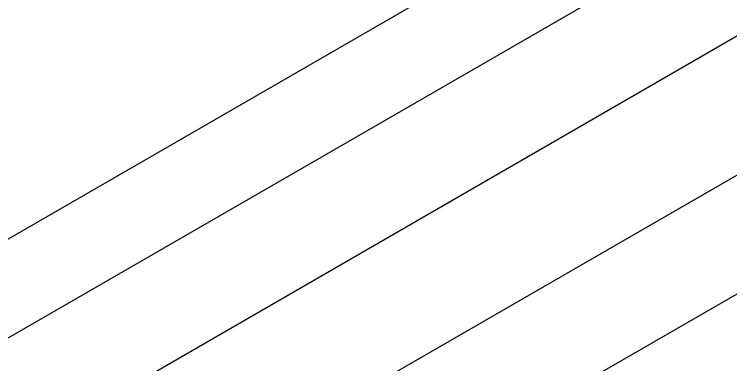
# Model space of a CAD drawing. Header units: millimetres. Extents: x 474.7 to 528.3, y 13.1 to 23.5.
# Drawn here: x 513.6959 to 513.8434, y 18.4741 to 18.5463 of the extents above; entities that cross this region are included whole.
import ezdxf

# ---------------------------------------------------------------- set-up
doc = ezdxf.new("R2010")
doc.units = ezdxf.units.MM
doc.header["$LTSCALE"] = 2.5
doc.layers.add('I-ARQ', color=8, linetype='Continuous')

msp = doc.modelspace()

# ---------------------------------------------------------------- linework, layer by layer
at = {"layer": 'I-ARQ', "extrusion": (0, 0.816497, 0.57735)}
for p, q in [((514.32895, 18.84585, 19.73117), (513.47335, 18.35187, 20.42976)), ((514.35016, 18.8336, 19.74849), (513.49456, 18.33962, 20.44708)), ((513.51931, 18.32533, 20.46729), (513.94357, 18.57028, 20.12088)), ((513.45567, 18.36207, 20.41533), (513.79495, 18.55795, 20.13831)), ((513.96479, 18.55803, 20.1382), (513.54052, 18.31308, 20.48461))]:
    msp.add_line(p, q, dxfattribs=at)

doc.saveas('drawing.dxf')
